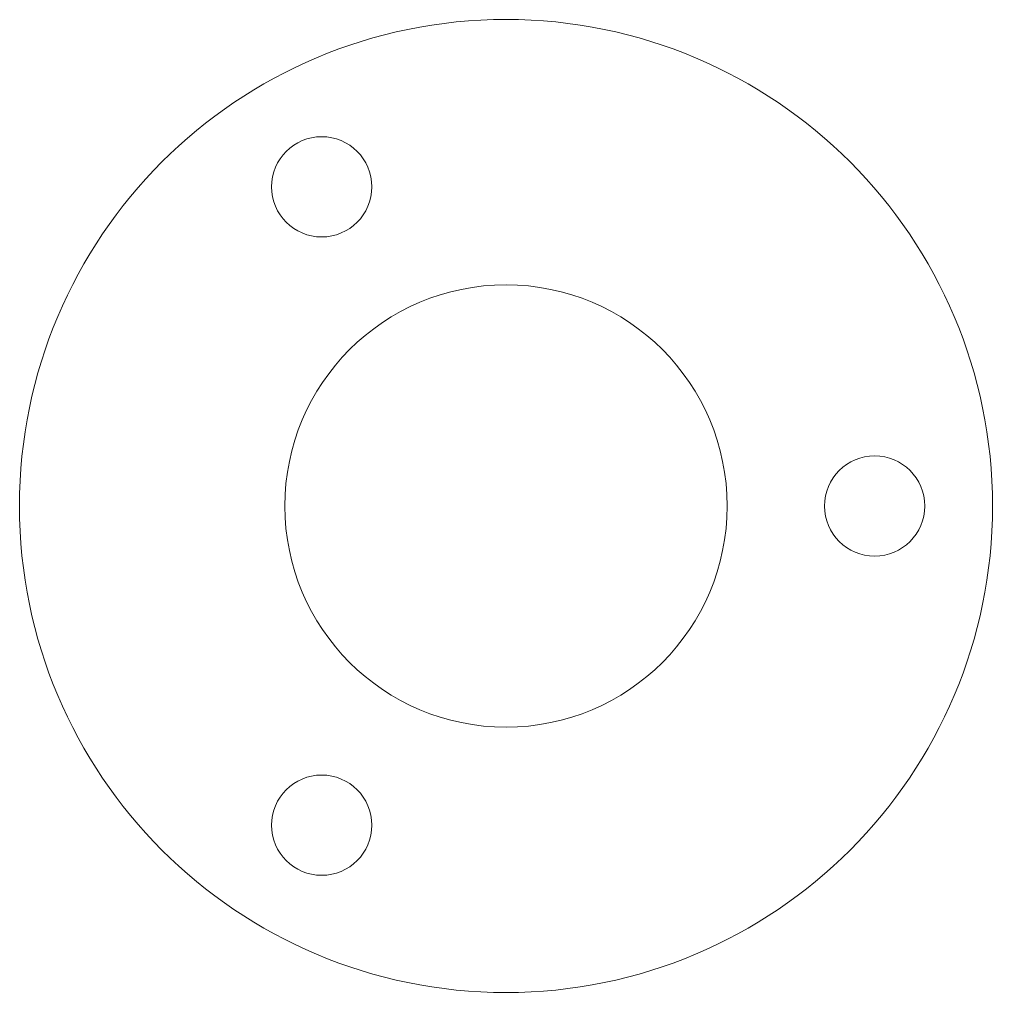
# Model space of a CAD drawing. Header units: millimetres. Extents: x 0 to 33, y 0 to 33.
import ezdxf

# ---------------------------------------------------------------- set-up
doc = ezdxf.new("R2010")
doc.units = ezdxf.units.MM

msp = doc.modelspace()

# ---------------------------------------------------------------- linework, layer by layer
at = {"color": 7, "linetype": 'Continuous', "lineweight": 15}
for centre, radius in [((16.5, 16.5), 16.5), ((10.25, 27.325), 1.7), ((16.5, 16.5), 7.5), ((29, 16.5), 1.7), ((10.25, 5.675), 1.7)]:
    msp.add_circle(centre, radius, dxfattribs=at)

doc.saveas('drawing.dxf')
